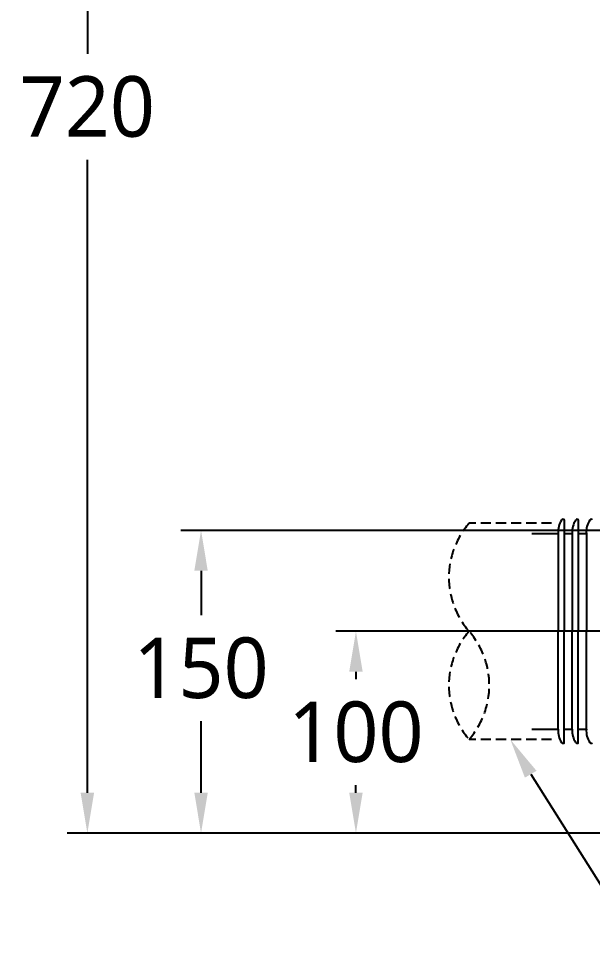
# Model space of a CAD drawing. Extents: x 3056 to 5854, y -58 to 2238.
# Drawn here: x 3056 to 3340.3, y 136.9 to 597.6 of the extents above; entities that cross this region are included whole.
import ezdxf

# ---------------------------------------------------------------- set-up
doc = ezdxf.new("R2010")
doc.units = 0
doc.header["$LTSCALE"] = 20
doc.header["$MEASUREMENT"] = 0
doc.linetypes.add('HIDDEN', pattern=[0.375, 0.25, -0.125])
doc.layers.get('0').update_dxf_attribs({"linetype": 'CONTINUOUS'})
doc.layers.get('DEFPOINTS').update_dxf_attribs({"linetype": 'CONTINUOUS'})
for name, color, linetype in [('1', 1, 'CONTINUOUS'), ('3', 3, 'CONTINUOUS'), ('전열', 7, 'CONTINUOUS')]:
    doc.layers.add(name, color=color, linetype=linetype)
doc.styles.get("Standard").update_dxf_attribs({"font": 'NanumGothic.ttf'})
doc.dimstyles.get("Standard").update_dxf_attribs({"dimtxt": 2.7, "dimasz": 2, "dimexe": 2, "dimexo": 1, "dimgap": 1.5, "dimtad": 1, "dimlfac": 10, "dimzin": 0, "dimdsep": 46, "dimtxsty": 'Standard', "dimcen": 0, "dimclrt": 2, "dimadec": 0, "dimazin": 0, "dimtfac": 1, "dimtofl": 0, "dimtmove": 0, "dimatfit": 3, "dimfxl": 0, "dimtolj": 1, "dimtzin": 0, "dimarcsym": 0})

# ---------------------------------------------------------------- blocks, each defined once
blk = doc.blocks.new('*D20')
at = {"layer": '1', "color": 3, "lineweight": -2}
for p, q in [((3404.37, 913.76), (3080.08, 913.76)), ((3090.08, 893.76), (3090.08, 580.16)), ((3090.08, 214.02), (3090.08, 527.62)), ((3428.76, 194.02), (3080.08, 194.02))]:
    blk.add_line(p, q, dxfattribs=at)
at = {"layer": '1', "color": 3}
for points in [[(3086.75, 893.76), (3093.42, 893.76), (3090.08, 913.76)], [(3086.75, 214.02), (3093.42, 214.02), (3090.08, 194.02)]]:
    blk.add_solid(points, dxfattribs=at)
at = {"layer": 'DEFPOINTS', "color": 0}
for p in [(3409.37, 913.76), (3090.08, 194.02), (3433.76, 194.02)]:
    blk.add_point(p, dxfattribs=at)
at = {"layer": '1', "color": 2, "insert": (3090.08, 553.89), "char_height": 30, "attachment_point": 5}
blk.add_mtext('\\A1;720', dxfattribs=at)
blk = doc.blocks.new('*D18')
at = {"layer": '1', "color": 3, "lineweight": -2}
for p, q in [((3362.86, 294.02), (3213.14, 294.02)), ((3223.14, 274.02), (3223.14, 270.25)), ((3223.14, 214.02), (3223.14, 217.8)), ((3372.52, 194.02), (3213.14, 194.02))]:
    blk.add_line(p, q, dxfattribs=at)
at = {"layer": '1', "color": 3}
for points in [[(3219.81, 274.02), (3226.47, 274.02), (3223.14, 294.02)], [(3219.81, 214.02), (3226.47, 214.02), (3223.14, 194.02)]]:
    blk.add_solid(points, dxfattribs=at)
at = {"layer": 'DEFPOINTS', "color": 0}
for p in [(3223.14, 294.02), (3367.86, 294.02), (3377.52, 194.02)]:
    blk.add_point(p, dxfattribs=at)
at = {"layer": '1', "color": 2, "insert": (3223.14, 244.02), "char_height": 30, "attachment_point": 5}
blk.add_mtext('\\A1;100', dxfattribs=at)
blk = doc.blocks.new('*D24')
at = {"layer": '1', "color": 3, "lineweight": -2}
for p, q in [((3349.71, 344.02), (3136.4, 344.02)), ((3146.4, 324.02), (3146.4, 302.02)), ((3146.4, 214.02), (3146.4, 249.45)), ((3374.37, 194.02), (3136.4, 194.02))]:
    blk.add_line(p, q, dxfattribs=at)
at = {"layer": '1', "color": 3}
for points in [[(3143.07, 324.02), (3149.73, 324.02), (3146.4, 344.02)], [(3143.07, 214.02), (3149.73, 214.02), (3146.4, 194.02)]]:
    blk.add_solid(points, dxfattribs=at)
at = {"layer": 'DEFPOINTS', "color": 0}
for p in [(3146.4, 344.02), (3354.71, 344.02), (3379.37, 194.02)]:
    blk.add_point(p, dxfattribs=at)
at = {"layer": '1', "color": 2, "insert": (3146.4, 275.74), "char_height": 30, "attachment_point": 5}
blk.add_mtext('\\A1;150', dxfattribs=at)

msp = doc.modelspace()

# ---------------------------------------------------------------- linework, layer by layer
at = {"linetype": 'HIDDEN'}
for p, q in [((3320.00871, 347.59175), (3279.19659, 347.59175)), ((3320.00871, 240.45444), (3279.19659, 240.45444))]:
    msp.add_line(p, q, dxfattribs=at)
for centre, start, end in [((3309.98848, 320.80743), 138.9816174, 221.0183826), ((3309.98848, 267.23877), 138.9816174, 221.0183826), ((3248.4047, 267.23877), 318.9816174, 41.0183826)]:
    msp.add_arc(centre, 40.81103, start, end, dxfattribs=at)
at = {"layer": '3'}
msp.add_lwpolyline([(3309.7201, 223.20228), (3364.35496, 136.89641), (3661.85496, 136.89641)], dxfattribs=at)
at = {"layer": '3', "color": 3}
msp.add_solid([(3306.84474, 221.51603), (3299.60265, 240.45444), (3312.59546, 224.88852)], dxfattribs=at)
at = {"layer": '전열', "color": 3}
for p, q in [((3325.80933, 349.5231), (3326.08421, 349.5231)), ((3326.28421, 349.3231), (3326.28421, 294.0231)), ((3332.80933, 349.5231), (3333.08421, 349.5231)), ((3333.28421, 349.3231), (3333.28421, 294.0231)), ((3339.80933, 349.5231), (3340.08421, 349.5231)), ((3310.28421, 342.5231), (3323.28421, 342.5231)), ((3323.28421, 342.5231), (3323.28421, 294.0231)), ((3326.28421, 342.5231), (3330.28421, 342.5231)), ((3330.28421, 342.5231), (3330.28421, 294.0231)), ((3333.28421, 342.5231), (3337.28421, 342.5231)), ((3337.28421, 342.5231), (3337.28421, 294.0231)), ((3323.28421, 245.5231), (3323.28421, 294.0231)), ((3326.28421, 238.7231), (3326.28421, 294.0231)), ((3330.28421, 245.5231), (3330.28421, 294.0231)), ((3333.28421, 238.7231), (3333.28421, 294.0231)), ((3337.28421, 245.5231), (3337.28421, 294.0231)), ((3310.28421, 245.5231), (3323.28421, 245.5231)), ((3326.28421, 245.5231), (3330.28421, 245.5231)), ((3333.28421, 245.5231), (3337.28421, 245.5231)), ((3325.80933, 238.5231), (3326.08421, 238.5231)), ((3332.80933, 238.5231), (3333.08421, 238.5231)), ((3339.80933, 238.5231), (3340.08421, 238.5231))]:
    msp.add_line(p, q, dxfattribs=at)
for centre, radius, start, end in [((3333.84793, 343.29061), 10.59156, 146.9390713, 184.1555356), ((3325.80933, 348.5231), 1, 90, 146.9390713), ((3326.08421, 349.3231), 0.2, 0, 90), ((3340.84793, 343.29061), 10.59156, 146.9390713, 184.1555356), ((3332.80933, 348.5231), 1, 90, 146.9390713), ((3333.08421, 349.3231), 0.2, 0, 90), ((3347.84793, 343.29061), 10.59156, 146.9390713, 184.1555356), ((3339.80933, 348.5231), 1, 90, 146.9390713), ((3340.08421, 349.3231), 0.2, 0, 90), ((3333.84793, 244.75559), 10.59156, 175.8444644, 213.0609287), ((3340.84793, 244.75559), 10.59156, 175.8444644, 213.0609287), ((3347.84793, 244.75559), 10.59156, 175.8444644, 213.0609287), ((3325.80933, 239.5231), 1, 213.0609287, 270), ((3326.08421, 238.7231), 0.2, 270, 0), ((3332.80933, 239.5231), 1, 213.0609287, 270), ((3333.08421, 238.7231), 0.2, 270, 0), ((3339.80933, 239.5231), 1, 213.0609287, 270), ((3340.08421, 238.7231), 0.2, 270, 0)]:
    msp.add_arc(centre, radius, start, end, dxfattribs=at)

# ---------------------------------------------------------------- dimensions: what is measured, and where the dimension line sits
at = {"layer": '1'}
for base, p1, p2, picture, middle in [((3090.08474, 194.0231), (3409.36524, 913.7551), (3433.76259, 194.0231), '*D20', (3090.08474, 553.8891)), ((3146.40063, 344.0231), (3379.36524, 194.0231), (3354.70542, 344.0231), '*D24', (3146.40063, 275.73581)), ((3223.14108, 294.0231), (3377.51828, 194.0231), (3367.85846, 294.0231), '*D18', (3223.14108, 244.0231))]:
    dim = msp.add_linear_dim(base=base, p1=p1, p2=p2, angle=90, dimstyle='Standard', override={"dimtxt": 30, "dimasz": 20, "dimexe": 10, "dimexo": 5, "dimgap": 10, "dimtih": 1, "dimtoh": 1, "dimdec": 0, "dimlfac": 1, "dimrnd": 0.5, "dimzin": 8, "dimclrd": 3, "dimclre": 3, "dimtdec": 0, "dimarcsym": 1}, dxfattribs=at)
    dim.commit()
    dim.dimension.update_dxf_attribs({"geometry": picture, "text_midpoint": middle, "dimtype": 160})

doc.saveas('drawing.dxf')
